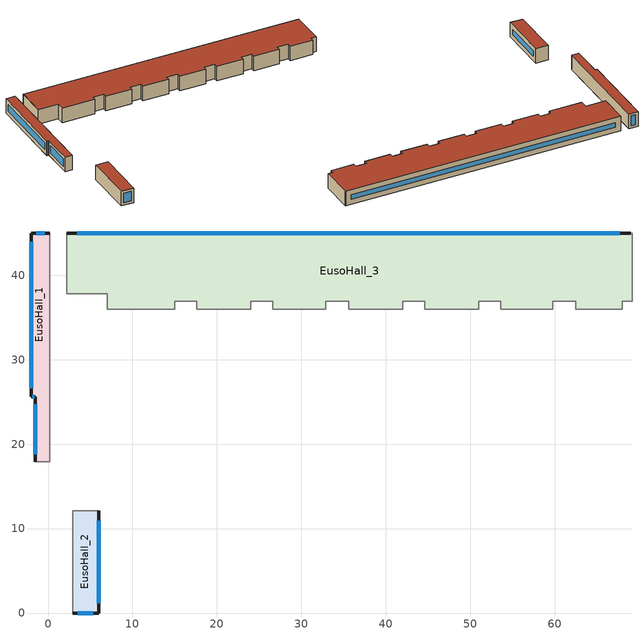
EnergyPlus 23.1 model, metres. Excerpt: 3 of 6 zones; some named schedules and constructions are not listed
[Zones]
EusoHall_3
 floor outside (90.1-2019 Nonresidential CZ 0 Exterior Floor (Mass)): 2.2,45 69.2,45 69.2,36.9 68,36.9 68,36 62.5,36 62.5,36.9 59.8,36.9 59.8,36 53.6,36 53.6,36.9 51,36.9 51,36 44.6,36 44.6,36.9 42,36.9 42,36 35.6,36 35.6,36.9 32.9,36.9 32.9,36 26.6,36 26.6,36.9 24,36.9 24,36 17.6,36 17.6,36.9 15,36.9 15,36 7,36 7,37.8 2.2,37.8 z24.3
 wall outside (90.1-2019 Nonresidential CZ 0 Exterior Wall (Mass)): 69,45 2.2,45 z24.3:28
 wall to EusoHall_0 (Interior Partition (Mass)_FLIPPED): 2.2,45 2.2,44.8 2.2,37.8 7,37.8 7,36 15,36 15,36.9 17.6,36.9 17.6,36 24,36 24,36.9 26.6,36.9 26.6,36 32.9,36 32.9,36.9 35.6,36.9 35.6,36 42,36 42,36.9 44.6,36.9 44.6,36 51,36 51,36.9 53.6,36.9 53.6,36 59.8,36 59.8,36.9 62.5,36.9 62.5,36 68,36 68,36.9 69.2,36.9 69.2,45 69,45 z24.3:28
 window (90.1-2019 Nonresidential CZ 0 Glazing (Operable)): 67.73,45 3.47,45 z25.57:26.73
 roof outside (90.1-2019 Nonresidential CZ 0 Exterior Roof (Mass)): 2.2,37.8 7,37.8 7,36 15,36 15,36.9 17.6,36.9 17.6,36 24,36 24,36.9 26.6,36.9 26.6,36 32.9,36 32.9,36.9 35.6,36.9 35.6,36 42,36 42,36.9 44.6,36.9 44.6,36 51,36 51,36.9 53.6,36.9 53.6,36 59.8,36 59.8,36.9 62.5,36.9 62.5,36 68,36 68,36.9 69.2,36.9 69.2,45 2.2,45 z28
EusoHall_2
 floor outside (90.1-2019 Nonresidential CZ 0 Exterior Floor (Mass)): 6,12.1 6,0 2.9,0 2.9,12.1 z24.3
 wall outside (90.1-2019 Nonresidential CZ 0 Exterior Wall (Mass)): 2.9,0 6,0 6,12.1 z24.3:28
 wall to EusoHall_0 (Interior Partition (Mass)_FLIPPED): 6,12.1 2.9,12.1 2.9,0 z24.3:28
 window (90.1-2019 Nonresidential CZ 0 Glazing (Operable)): 3.52,0 5.38,0 z24.92:27.38; 6,1.16 6,10.94 z25.46:26.84
 roof outside (90.1-2019 Nonresidential CZ 0 Exterior Roof (Mass)): 6,12.1 2.9,12.1 2.9,0 6,0 z28
EusoHall_1
 floor outside (90.1-2019 Nonresidential CZ 0 Exterior Floor (Mass)): 0.2,45 0.2,17.9 -1.5,17.9 -1.5,25.6 -2,25.6 -2,45 z24.3
 wall outside (90.1-2019 Nonresidential CZ 0 Exterior Wall (Mass)): 0.2,45 -2,45 -2,25.6 -1.5,25.6 -1.5,17.9 z24.3:28
 wall to EusoHall_0 (Interior Partition (Mass)_FLIPPED): -1.5,17.9 0.2,17.9 0.2,45 z24.3:28
 window (90.1-2019 Nonresidential CZ 0 Glazing (Operable)): -0.41,45 -1.39,45 z24.91:27.39; -2,43.98 -2,26.62 z25.32:26.98; -1.86,25.6 -1.64,25.6 z24.44:27.86; -1.5,24.71 -1.5,18.79 z25.19:27.11
 roof outside (90.1-2019 Nonresidential CZ 0 Exterior Roof (Mass)): 0.2,45 -2,45 -2,25.6 -1.5,25.6 -1.5,17.9 0.2,17.9 z28
[Schedule:Day:Hourly]
a84c1b10-7703-4686-b6c3-cf9acc3fea8f: Fraction, 1, 1, 1, 0, 0, 0, 0, 0, 1, 1, 1, 0, 0, 0, 0, 0, 0, 0, 0, 1, 1, 1, 1, 1
eed62e88-95fb-4ce1-9b38-c6df1d8e1af1: Fraction, 1, 1, 1, 0, 0, 0, 0, 0, 1, 1, 0, 0, 0, 1, 0, 0, 0, 1, 0, 0, 0, 0, 0, 0
630980d9-8902-4e20-9ac0-89335beabf06: Fraction, 0, 1, 0, 0, 0, 0, 0, 0, 1, 1, 1, 1, 0, 1, 0, 1, 1, 1, 1, 1, 1, 1, 1, 1
13f38636-2bac-432e-847a-adfdc9194c85: Fraction, 1, 1, 1, 1, 1, 1, 1, 1, 1, 1, 1, 1, 1, 0, 0, 0, 1, 1, 1, 1, 1, 1, 1, 1
b416d6df-a64c-4eea-b8f3-2886ccfbdb23: Fraction, 1, 1, 1, 1, 0, 1, 1, 1, 1, 1, 1, 0, 0, 0, 0, 0, 0, 1, 1, 1, 1, 1, 1, 1
6b6dcbf5-174e-4058-ba4a-4106a9a94838: Fraction, 1, 1, 1, 1, 0, 1, 1, 1, 1, 0, 0, 1, 1, 0, 0, 0, 0, 0, 0, 0, 0, 0, 0, 0
ea169772-6d7a-4a90-91d7-1874f9286222: Fraction, 0, 0, 0, 0, 0, 0, 0, 0, 0, 1, 1, 0, 1, 0, 0, 0, 0, 0, 0, 1, 1, 1, 1, 0
3b8db116-1390-4be8-af33-2cd8fadc5e96: Fraction, 0, 0, 0, 0, 0, 0, 0, 0, 1, 1, 1, 1, 1, 1, 0, 0, 0, 1, 1, 1, 1, 1, 1, 1
4d4fdc87-ff44-4e13-86fc-deb57da8cdbc: Fraction, 1, 1, 0, 1, 1, 1, 1, 0, 1, 1, 1, 1, 1, 0, 0, 0, 0, 1, 1, 1, 1, 1, 0, 1
d6793a14-2117-424e-b304-d24f7b105812: Fraction, 1, 1, 0, 0, 0, 0, 0, 0, 1, 1, 1, 0, 0, 0, 0, 0, 0, 0, 1, 1, 1, 1, 1, 1
680d5fcc-4b0f-43a7-88dc-dcbf6110573c: Fraction, 1, 1, 0, 0, 0, 0, 0, 0, 1, 1, 0, 0, 0, 0, 0, 0, 0, 0, 0, 1, 1, 1, 1, 1
3c3bc4a7-a5be-4f7e-890a-8d99ca10a4fa: Fraction, 1, 1, 0, 0, 0, 0, 0, 0, 1, 0, 0, 0, 0, 0, 0, 0, 0, 0, 1, 1, 1, 1, 1, 1
4b6cbc39-6e61-4849-b834-cf73fa18cad1: Fraction, 1, 1, 0, 0, 0, 0, 0, 0, 1, 1, 0, 0, 0, 0, 0, 0, 0, 0, 1, 1, 1, 1, 1, 1
aed4cdc0-1afd-46ed-93a3-c0daf048304e: Fraction, 1, 1, 0, 0, 0, 0, 0, 0, 1, 0, 1, 0, 0, 0, 0, 0, 0, 0, 1, 1, 1, 1, 1, 1
2fc78e8c-145d-469e-867f-d31e39dc1db3: Fraction, 1, 1, 1, 1, 1, 1, 1, 1, 1, 1, 1, 0, 0, 0, 0, 0, 0, 0, 1, 1, 1, 1, 1, 1
9fe5029f-f59a-4003-9e20-82971140e3f3: Fraction, 1, 1, 1, 1, 1, 1, 1, 1, 1, 0, 0, 0, 0, 0, 0, 0, 0, 1, 1, 1, 1, 1, 1, 1
b2623c84-30bb-45ff-968b-e432784ad543: Fraction, 1, 0, 0, 0, 0, 0, 0, 0, 0, 0, 0, 0, 1, 1, 1, 0, 0, 1, 1, 1, 1, 1, 1, 1
2a71c9bf-f2c1-4135-b168-4a3af735b26f: Fraction, 1, 0, 1, 0, 0, 0, 0, 0, 0, 1, 1, 1, 0, 0, 0, 0, 0, 1, 1, 1, 1, 1, 1, 0
2d71a0b3-c385-4601-be2e-941a834e1a31: Fraction, 1, 1, 1, 0, 0, 0, 1, 0, 1, 1, 1, 0, 1, 1, 1, 1, 1, 1, 1, 1, 1, 1, 1, 1
2ba98c4c-b84b-402c-9cef-1ce06a952d0e: Fraction, 0, 0, 0, 0, 0, 0, 0, 0, 1, 1, 1, 0, 0, 1, 1, 1, 1, 1, 1, 1, 1, 1, 1, 1
df5e249e-ea07-4329-8bb8-99729bff8e30: Fraction, 1, 1, 1, 1, 1, 1, 0, 0, 1, 1, 1, 1, 0, 0, 0, 1, 1, 1, 1, 1, 1, 1, 1, 1
515c7bda-063f-41eb-b1d3-3388e0668c56: Fraction, 1, 1, 0, 0, 0, 0, 0, 0, 1, 1, 1, 1, 0, 0, 0, 0, 1, 1, 1, 1, 1, 1, 1, 1
68f537b6-ac60-475f-96c9-e475e707f2ef: Fraction, 1, 1, 1, 0, 0, 0, 1, 1, 1, 1, 1, 0, 0, 0, 0, 0, 0, 0, 1, 1, 1, 1, 1, 1
dfeb5df1-5a8f-42a6-aabb-e041f6552c42: Fraction, 1, 1, 1, 0, 0, 0, 1, 1, 1, 1, 0, 0, 0, 0, 0, 0, 0, 0, 0, 1, 1, 1, 1, 1
c180077d-3b4b-4fca-8dd9-515284b14c2a: Fraction, 1, 1, 1, 1, 1, 0, 0, 1, 1, 1, 1, 1, 1, 1, 1, 1, 1, 1, 1, 1, 1, 1, 1, 1
89626969-bf3f-44a1-a49a-98616fb6d30f: Fraction, 1, 1, 1, 1, 1, 1, 1, 1, 1, 1, 1, 1, 0, 1, 0, 0, 0, 0, 1, 1, 1, 1, 1, 1
00e41467-ed2c-40bc-aa20-027d061c53b3: Fraction, 1, 1, 1, 1, 1, 0, 0, 0, 1, 1, 1, 0, 0, 0, 0, 0, 1, 1, 1, 1, 1, 1, 1, 1
27a01c53-35be-4686-bdf2-c10ee0f89b88: Fraction, 1, 1, 1, 1, 1, 1, 1, 1, 1, 0, 1, 0, 0, 0, 1, 0, 1, 1, 1, 1, 1, 1, 1, 1
0fe7a610-fe7d-4ea9-bfcc-90b976f5bf19: Fraction, 1, 1, 1, 1, 0, 1, 0, 1, 1, 1, 0, 0, 0, 1, 0, 0, 0, 1, 1, 1, 0, 0, 0, 0
52d3edce-1fea-4ae9-8c25-2cee5d679851: Fraction, 0, 0, 1, 1, 0, 0, 0, 0, 1, 1, 1, 1, 1, 1, 1, 1, 1, 1, 1, 1, 1, 1, 1, 1
69a1a365-3daf-4386-b226-56382142d12a: Fraction, 1, 1, 1, 1, 1, 0, 1, 0, 1, 1, 1, 0, 0, 0, 0, 0, 1, 1, 1, 0, 0, 0, 0, 0
907e19f1-5563-4a37-a7e9-5540e3199aa3: Fraction, 0, 0, 0, 1, 1, 0, 0, 0, 1, 1, 1, 1, 1, 1, 1, 1, 1, 1, 1, 1, 1, 1, 1, 1
c492e35e-0b02-4401-a850-d3cc184a6bbc: Fraction, 1, 1, 1, 1, 0, 1, 0, 0, 0, 1, 1, 1, 0, 1, 1, 1, 1, 1, 1, 1, 1, 1, 1, 1
c5a6402a-54b2-4851-a452-f7504cdb09b4: Fraction, 1, 1, 1, 0, 1, 1, 1, 1, 1, 1, 1, 0, 0, 1, 0, 0, 1, 0, 1, 1, 1, 1, 1, 1
c744326d-348f-43f1-ad7f-aa15d6f33643: Fraction, 1, 1, 1, 1, 1, 1, 1, 1, 1, 1, 1, 0, 0, 1, 1, 1, 1, 1, 1, 1, 1, 1, 1, 0
1754b8b1-c9d0-47d2-9bd6-c50d634462c6: Fraction, 0, 1, 0, 0, 0, 0, 0, 0, 1, 1, 1, 0, 0, 0, 0, 0, 1, 1, 1, 1, 1, 1, 1, 1
14978eca-2cb9-4f39-9ef9-770ede1feb44: Fraction, 1, 0, 0, 0, 0, 0, 0, 0, 1, 1, 0, 1, 1, 1, 0, 1, 1, 1, 1, 1, 0, 0, 0, 0
d901ede9-aa1b-4e92-9598-01c9d31b0c65: Fraction, 0, 0, 0, 1, 0, 1, 1, 1, 1, 1, 1, 1, 0, 0, 0, 0, 1, 0, 1, 1, 1, 1, 1, 1
3d474086-ead6-4eae-86b9-8521adb8a140: Fraction, 1, 1, 1, 1, 1, 1, 0, 0, 1, 1, 1, 0, 0, 1, 1, 1, 1, 1, 1, 1, 1, 1, 1, 1
ed631690-b153-414f-acb6-9f6d3ce11064: Fraction, 1, 0, 0, 0, 0, 0, 1, 0, 0, 0, 0, 1, 1, 1, 1, 1, 1, 1, 1, 1, 1, 1, 1, 1
b0daf371-94ef-4199-9e17-4dbf58050579: Fraction, 1, 1, 1, 0, 1, 0, 0, 1, 1, 1, 1, 0, 1, 0, 0, 0, 0, 0, 0, 1, 1, 1, 1, 1
20b713a8-363e-49ef-b0c3-04cb13ab1945: Fraction, 1, 1, 1, 0, 0, 0, 1, 1, 1, 1, 1, 1, 0, 0, 0, 0, 1, 1, 1, 1, 1, 1, 1, 1
604d2e72-c169-4e57-967f-4565381169e9: Fraction, 1, 0, 0, 0, 0, 1, 0, 0, 1, 1, 1, 0, 0, 0, 0, 0, 0, 0, 0, 1, 1, 1, 1, 1
70efff3a-b57d-49f0-b939-dcbbc8b39556: Fraction, 1, 1, 0, 0, 0, 1, 1, 0, 1, 1, 0, 0, 0, 0, 0, 0, 0, 0, 0, 0, 1, 1, 1, 1
7052b2f6-53ab-4006-9394-acaad20a71f6: Fraction, 1, 1, 1, 1, 1, 1, 1, 0, 1, 1, 0, 0, 0, 0, 0, 0, 1, 0, 0, 0, 0, 0, 1, 1
ecde4507-26a4-4c47-a5b8-fddd19792a43: Fraction, 1, 1, 1, 1, 1, 1, 1, 1, 1, 0, 1, 0, 0, 0, 1, 1, 1, 1, 1, 1, 1, 1, 0, 0
41a55157-20fe-49b1-b2fc-b01e32d22061: Fraction, 0, 0, 0, 0, 0, 0, 0, 0, 0, 1, 0, 1, 1, 0, 1, 1, 1, 1, 1, 0, 1, 1, 1, 0
7b8e8a05-7ab5-4d53-bc57-8796bb1e1499: Fraction, 0, 0, 0, 0, 0, 0, 0, 0, 1, 1, 1, 0, 0, 0, 1, 1, 0, 0, 1, 1, 1, 1, 1, 0
5135558e-81a2-4f99-b606-50918e3867ca: Fraction, 1, 1, 1, 1, 1, 1, 1, 1, 1, 1, 0, 1, 0, 0, 0, 1, 1, 1, 1, 1, 1, 1, 1, 1
59d094f6-d023-4a98-9f4f-71d2e1375dce: Fraction, 1, 0, 0, 0, 0, 0, 0, 0, 0, 1, 0, 0, 0, 0, 0, 1, 1, 1, 1, 0, 1, 0, 0, 0
c726c0ee-592a-4f4f-8428-e5f6c6eb65f6: Fraction, 1, 1, 1, 1, 0, 0, 0, 0, 0, 0, 0, 1, 1, 1, 1, 1, 1, 1, 0, 1, 1, 1, 1, 1
3bc45728-f52d-47c9-9121-b7fd922b2e3c: Fraction, 1, 0, 1, 1, 0, 1, 1, 0, 1, 1, 0, 0, 0, 1, 1, 0, 1, 1, 1, 1, 1, 1, 1, 1
6b120e39-42dc-40a0-a3a5-a1eb81612cd1: Fraction, 1, 1, 1, 1, 0, 0, 0, 0, 1, 1, 0, 0, 1, 1, 1, 1, 1, 1, 1, 1, 1, 1, 1, 1
bb856838-7258-4e61-8b3b-c03c68a46f4b: Fraction, 1, 1, 1, 1, 1, 0, 1, 1, 1, 0, 1, 0, 0, 0, 0, 0, 1, 1, 1, 1, 1, 1, 1, 0
e0a4c034-3030-46ee-bd48-ada2e6c875eb: Fraction, 0, 0, 0, 0, 0, 0, 0, 0, 1, 0, 0, 0, 0, 0, 0, 0, 1, 1, 1, 1, 1, 1, 1, 1
1a5acf1f-7d6f-4398-be55-5149b4694c56: Fraction, 1, 1, 1, 1, 1, 1, 1, 1, 1, 0, 0, 0, 0, 0, 0, 1, 1, 1, 1, 1, 1, 1, 1, 1
2ab80318-d16e-4ac4-a0ab-bc35d36eb3f5: Fraction, 1, 0, 1, 1, 0, 0, 0, 0, 1, 0, 0, 0, 0, 0, 0, 0, 0, 0, 1, 1, 1, 1, 1, 1
71852969-91b0-4599-844a-5cf60245c418: Fraction, 1, 1, 0, 0, 0, 0, 0, 0, 1, 1, 1, 1, 1, 0, 1, 0, 0, 1, 1, 1, 1, 1, 1, 1
1e54a98e-a466-4bce-bfbc-ade52299f837: Fraction, 1, 1, 0, 0, 0, 0, 0, 0, 0, 0, 1, 1, 1, 1, 1, 1, 1, 1, 1, 1, 0, 1, 1, 1
549c9a82-a44d-447d-8ef1-37cb97dc57c2: Fraction, 0, 0, 0, 0, 0, 1, 1, 1, 1, 1, 1, 0, 0, 0, 0, 0, 0, 1, 1, 1, 1, 1, 1, 1
de779cb4-203f-48a2-bc42-aabfa4bdee96: Fraction, 1, 0, 0, 0, 0, 0, 0, 1, 1, 1, 1, 1, 1, 1, 1, 1, 0, 0, 0, 0, 0, 0, 0, 0
81aebc70-f1ac-4522-a4af-15ac4887c04f: Fraction, 1, 0, 1, 1, 0, 1, 1, 1, 1, 1, 1, 1, 0, 1, 1, 1, 1, 1, 1, 1, 1, 1, 1, 1
6f73c7b3-c3e5-4ad4-81b0-0fd7dc873b02: Fraction, 1, 0, 0, 0, 0, 0, 0, 0, 0, 0, 1, 1, 1, 1, 1, 0, 0, 1, 1, 1, 1, 1, 1, 1
9fc4ddae-0017-4718-816f-6c04cf4db179: Fraction, 0, 0, 0, 1, 0, 0, 0, 0, 1, 1, 0, 0, 0, 0, 0, 0, 0, 0, 1, 1, 1, 1, 1, 1
9eefdaef-ada9-4f8e-90eb-5d117234d36a: Fraction, 1, 0, 1, 1, 1, 1, 1, 1, 1, 1, 0, 1, 1, 1, 0, 0, 0, 0, 0, 1, 1, 1, 1, 0
d767e852-24ed-49d0-b0ea-9acfed05660c: Fraction, 0, 0, 0, 0, 0, 1, 0, 0, 0, 1, 1, 1, 1, 0, 0, 1, 1, 1, 1, 1, 1, 1, 1, 0
4405e9f8-4af8-4ef3-b652-02a3c0e96519: Fraction, 0, 0, 0, 0, 0, 0, 1, 1, 1, 1, 1, 0, 0, 0, 0, 0, 0, 1, 1, 1, 1, 1, 1, 1
1db3d948-5c77-4c33-b793-20e5a1880f78: Fraction, 1, 0, 0, 0, 0, 0, 0, 1, 1, 1, 1, 0, 0, 0, 0, 1, 1, 1, 1, 1, 1, 1, 1, 1
e0811fa4-4559-4f8a-a4c0-96764c17b3b3: Fraction, 1, 1, 0, 0, 0, 0, 0, 1, 1, 1, 0, 0, 0, 0, 1, 1, 1, 1, 1, 1, 1, 1, 1, 1
6bd842a5-7d6e-48c8-8eae-dd142926ea7b: Fraction, 0, 0, 0, 0, 0, 0, 0, 1, 1, 0, 0, 0, 1, 1, 1, 1, 1, 1, 1, 1, 1, 1, 1, 1
a65f11e3-1d7f-4fa0-a5b4-c3673c2b8c20: Fraction, 0, 0, 0, 0, 0, 0, 0, 0, 1, 0, 0, 1, 1, 1, 0, 0, 1, 1, 1, 1, 1, 1, 1, 1
93e412e1-dab8-4248-9e68-22964aad8e07: Fraction, 1, 1, 1, 0, 0, 0, 1, 1, 1, 0, 0, 0, 0, 0, 0, 0, 0, 0, 1, 1, 1, 1, 1, 1
fb57eaea-ed6e-41d2-9f34-c0dd448db9ef: Fraction, 1, 1, 1, 1, 1, 1, 1, 0, 0, 0, 0, 1, 1, 1, 1, 1, 1, 1, 1, 1, 1, 1, 1, 0
52eac430-4feb-49ac-9b21-4d8ceba82405: Fraction, 0, 0, 0, 0, 0, 0, 0, 0, 1, 1, 1, 0, 0, 0, 0, 1, 1, 1, 0, 0, 0, 0, 0, 0
cfd56535-ab03-482b-a854-fe428066eb2f: Fraction, 0, 0, 0, 0, 0, 0, 0, 0, 0, 0, 0, 0, 0, 0, 0, 1, 1, 1, 1, 0, 0, 0, 1, 0
6d9761a4-8871-4979-b235-5988a06dda80: Fraction, 0, 0, 0, 0, 0, 0, 0, 0, 1, 1, 0, 0, 1, 0, 1, 1, 1, 1, 1, 1, 1, 1, 1, 0
f5e22a26-b5b4-49d5-9f0c-a905d4433357: Fraction, 0, 0, 0, 0, 0, 0, 0, 1, 1, 1, 0, 1, 1, 1, 1, 1, 1, 1, 1, 0, 0, 0, 0, 0
44474703-29d1-47da-b76e-ed6790843992: Fraction, 0, 0, 0, 0, 0, 1, 1, 1, 1, 1, 0, 0, 0, 0, 0, 0, 0, 1, 1, 1, 1, 1, 1, 1
d2a302a8-2629-487d-9e00-572bfd9795de: Fraction, 0, 0, 0, 0, 0, 0, 0, 0, 0, 0, 1, 1, 1, 1, 1, 1, 0, 1, 1, 1, 1, 1, 1, 1
8ae38a0c-3cee-44aa-bd9d-a1b606dec63b: Fraction, 0, 0, 0, 0, 0, 0, 0, 0, 0, 0, 0, 0, 1, 1, 1, 1, 1, 1, 1, 1, 1, 0, 0, 0
4abefa05-676d-4938-8afc-989a7441bb60: Fraction, 0, 0, 0, 0, 0, 0, 0, 1, 1, 1, 0, 0, 0, 0, 0, 0, 0, 1, 1, 1, 1, 0, 0, 0
a9f03eed-c432-4c09-84b8-2e2f4344c2f8: Fraction, 0, 0, 0, 0, 0, 0, 0, 0, 1, 1, 0, 0, 0, 0, 1, 0, 0, 0, 0, 0, 0, 0, 0, 0
fd98d4a6-4708-49eb-9d14-4dad9f4542be: Fraction, 0, 0, 0, 0, 0, 0, 0, 0, 0, 1, 1, 1, 1, 0, 1, 1, 1, 1, 1, 1, 1, 1, 1, 1
63858741-1ad6-498d-9972-71cabd4a0b67: Fraction, 0, 0, 0, 0, 0, 0, 0, 0, 1, 0, 0, 0, 0, 0, 0, 0, 0, 1, 0, 0, 0, 0, 0, 0
455874d4-2800-4e73-a47e-8e144fa1d724: Fraction, 0, 0, 0, 0, 0, 0, 0, 0, 1, 1, 0, 0, 0, 0, 0, 0, 1, 1, 1, 1, 1, 1, 0, 0
3dbd31de-4de5-40d6-81c2-e870b2f4ed08: Fraction, 0, 0, 0, 0, 0, 0, 0, 1, 1, 1, 0, 0, 0, 1, 1, 1, 1, 0, 0, 0, 0, 0, 0, 0
4fa58f68-1ff3-43e3-aff5-6a4b3b5ff9b8: Fraction, 0, 0, 0, 0, 0, 0, 0, 0, 1, 1, 0, 0, 0, 0, 0, 0, 0, 1, 1, 1, 1, 1, 1, 0
1b422b06-4d84-4567-b893-085be0c5f850: Fraction, 0, 0, 0, 0, 1, 0, 0, 1, 1, 1, 1, 0, 0, 0, 0, 0, 1, 1, 1, 1, 1, 1, 1, 1
6d9ab0f8-4441-4b5f-8070-4c86c229d255: Fraction, 1, 1, 1, 1, 1, 0, 0, 0, 1, 1, 1, 1, 1, 0, 1, 1, 1, 1, 1, 1, 1, 1, 1, 1
646840da-9d52-47fe-ac31-c8afd21355a4: Fraction, 0, 0, 0, 0, 0, 0, 0, 0, 1, 1, 0, 0, 0, 0, 1, 1, 1, 1, 1, 1, 1, 1, 1, 1
f8984b34-d246-4d73-b15d-98454f0b202b: Fraction, 1, 1, 1, 1, 1, 1, 1, 0, 1, 1, 1, 1, 1, 0, 1, 1, 1, 1, 1, 1, 1, 1, 0, 0
a5b4e966-5cc4-4f1e-9223-2c069a24de10: Fraction, 0, 0, 0, 0, 0, 0, 0, 0, 1, 1, 1, 0, 1, 1, 1, 1, 1, 1, 1, 1, 1, 0, 0, 0
b3bc9d6e-74fc-4d1c-b34c-2b5daba64fad: Fraction, 0, 0, 0, 0, 0, 0, 0, 0, 1, 1, 1, 1, 0, 0, 0, 1, 1, 1, 1, 1, 1, 1, 0, 0
a9db6f3e-0e80-460f-aaaf-8a2185ced856: Fraction, 0, 0, 0, 0, 0, 0, 0, 0, 0, 1, 1, 1, 0, 0, 1, 1, 1, 1, 1, 0, 0, 0, 0, 0
f04bd815-7e4e-45b6-ab96-e8d2b0caa17f: Fraction, 0, 0, 0, 0, 0, 0, 0, 0, 1, 0, 1, 1, 0, 0, 0, 0, 0, 0, 0, 0, 0, 0, 0, 0
a72f961d-a38f-46ea-8d5d-a43e35bf3f93: Fraction, 0, 0, 0, 0, 0, 0, 0, 0, 1, 1, 0, 1, 1, 1, 1, 1, 1, 1, 0, 0, 0, 0, 0, 0
297d822f-b603-48a6-b0c9-81b1d25f9821: Fraction, 0, 0, 0, 0, 0, 0, 0, 0, 0, 1, 1, 1, 1, 0, 1, 1, 1, 1, 0, 0, 0, 0, 0, 0
71b3ba28-b184-403f-ada3-2e08a5ad2f8d: Fraction, 0, 0, 0, 0, 0, 0, 0, 0, 0, 1, 1, 1, 0, 1, 1, 1, 1, 1, 1, 1, 1, 1, 1, 0
7742809e-d05c-4098-9931-9f93e8e9eb3e: Fraction, 0, 0, 0, 0, 0, 0, 0, 0, 0, 1, 1, 1, 0, 0, 0, 0, 1, 0, 0, 0, 0, 0, 0, 0
7dfa3104-7c5d-4b68-b8eb-ad1997f8ac2b: Fraction, 0, 0, 0, 0, 0, 0, 0, 0, 1, 1, 0, 0, 1, 1, 1, 1, 0, 0, 0, 0, 0, 0, 0, 0
140f11fe-9945-4026-a095-739acdb1b53f: Fraction, 0, 0, 0, 0, 0, 0, 0, 0, 1, 1, 1, 1, 0, 0, 0, 0, 0, 0, 0, 0, 0, 0, 0, 0
33a6a80f-4318-49b7-8b49-de908e227edf: Fraction, 0, 0, 0, 0, 0, 0, 0, 0, 1, 1, 1, 1, 1, 1, 1, 0, 0, 0, 0, 0, 0, 0, 0, 0
0a50a0d6-e69e-4f0d-bac3-7126b1850e9f: Fraction, 0, 0, 0, 0, 0, 0, 0, 0, 0, 0, 0, 0, 0, 0, 0, 1, 1, 1, 0, 0, 0, 0, 0, 0
d6222592-bb99-4768-b597-3d824bbfb7d1: Fraction, 0, 0, 0, 0, 0, 0, 0, 0, 1, 0, 0, 0, 0, 0, 0, 0, 0, 0, 0, 0, 0, 0, 0, 0
1a99e7ff-dbd1-49c3-961a-08f429960bf3: Fraction, 0, 0, 0, 0, 0, 0, 0, 0, 0, 1, 1, 1, 1, 1, 1, 1, 0, 0, 1, 1, 1, 1, 0, 0
7a0e5ab4-7f31-4695-a8db-0478f25194ad: Fraction, 0, 0, 0, 0, 0, 0, 0, 1, 1, 1, 0, 0, 0, 0, 0, 0, 0, 1, 1, 1, 1, 1, 1, 1
87d7bfc6-9845-4750-8d5f-f618b351ada8: Fraction, 1, 0, 0, 0, 0, 0, 0, 0, 1, 1, 0, 1, 0, 0, 0, 1, 1, 1, 1, 1, 1, 1, 1, 0
3ed1bdd2-a640-4867-bee5-1c31ec0cfabd: Fraction, 0, 0, 0, 0, 0, 0, 0, 0, 1, 1, 1, 0, 0, 0, 1, 1, 1, 0, 0, 0, 0, 0, 0, 0
92fe5dc1-60db-42d3-9b4d-22f5baedfb66: Fraction, 0, 0, 0, 0, 0, 0, 0, 0, 1, 1, 0, 0, 0, 0, 0, 0, 0, 0, 1, 1, 1, 1, 0, 0
83f09b87-28e3-48be-9932-2c441c62da21: Fraction, 0, 0, 0, 0, 0, 0, 0, 0, 1, 1, 0, 1, 1, 1, 0, 0, 0, 0, 0, 0, 0, 0, 0, 0
3ed1d6ff-4ed4-489f-ae1a-452bd2c13c2c: Fraction, 0, 0, 0, 0, 0, 0, 0, 0, 1, 1, 1, 0, 0, 1, 1, 1, 1, 1, 1, 1, 0, 0, 0, 0
52df999a-0989-485d-ba1e-4034a722b494: Fraction, 0, 0, 0, 0, 0, 0, 0, 0, 1, 1, 0, 0, 0, 0, 1, 1, 0, 1, 1, 1, 1, 0, 0, 0
c9d1d3d0-d8c5-4911-87e4-8faf4b7b6b4e: Fraction, 0, 0, 0, 0, 0, 0, 0, 0, 0, 1, 0, 0, 0, 0, 0, 0, 0, 1, 1, 1, 1, 1, 0, 0
b5ce0e9e-3299-4ff2-a6d4-5cfa7f2b74e6: Fraction, 0, 0, 0, 0, 0, 0, 0, 0, 1, 1, 0, 0, 0, 1, 0, 0, 1, 1, 0, 0, 0, 0, 0, 0
5c1228bd-317e-41e8-8630-53cdd7f532e2: Fraction, 0, 0, 0, 0, 0, 0, 0, 0, 0, 1, 1, 1, 1, 0, 1, 1, 1, 1, 1, 1, 1, 0, 0, 0
3cd71ea0-2d90-43ed-b10c-4ac39f14ad0b: Fraction, 0, 0, 0, 0, 0, 0, 0, 0, 1, 1, 1, 0, 0, 0, 0, 1, 1, 1, 1, 1, 1, 1, 1, 1
66c5cdb3-325b-40c0-88c0-793ec1f5d17c: Fraction, 1, 0, 0, 0, 0, 0, 0, 1, 1, 1, 0, 0, 0, 0, 1, 1, 1, 1, 1, 1, 0, 0, 0, 1
da756e30-6436-43f5-861b-e306f3106992: Fraction, 1, 1, 1, 1, 1, 1, 1, 1, 1, 1, 1, 0, 0, 1, 1, 0, 1, 1, 1, 1, 1, 1, 1, 1
37bdd275-94f8-420d-8951-a87cfc24ec8d: Fraction, 1, 1, 1, 1, 1, 1, 1, 1, 1, 1, 1, 0, 0, 0, 0, 1, 1, 1, 1, 1, 1, 1, 1, 1
782fbf5e-5271-4af4-a049-07a89cb71f1e: Fraction, 1, 1, 1, 1, 1, 1, 1, 1, 1, 1, 1, 0, 1, 1, 1, 1, 1, 1, 1, 1, 1, 1, 1, 1
f846596f-d943-4e23-82c5-b6e634464abe: Fraction, 1, 1, 1, 1, 0, 1, 1, 1, 1, 1, 1, 0, 0, 0, 1, 1, 1, 1, 1, 1, 1, 1, 1, 1
3cf90825-8e4d-4cef-ac9b-dfed4be0a49f: Fraction, 1, 1, 1, 1, 0, 1, 1, 1, 1, 1, 1, 0, 0, 0, 1, 0, 0, 0, 1, 1, 0, 0, 0, 0
420ce93c-493e-4a25-aa9d-c3338832eafc: Fraction, 0, 0, 0, 0, 0, 0, 0, 0, 0, 0, 0, 0, 0, 0, 0, 0, 0, 0, 0, 0, 0, 0, 0, 0
2526d884-f032-42dd-9cff-73ee962b2508: Fraction, 0, 0, 0, 1, 0, 0, 0, 0, 1, 0, 0, 0, 0, 0, 0, 0, 0, 0, 0, 0, 0, 0, 0, 0
2054fa7c-9cd4-4bad-95fd-87c66e13ca9b: Fraction, 0, 0, 0, 0, 0, 0, 0, 0, 0, 1, 1, 1, 0, 0, 1, 1, 0, 0, 0, 0, 0, 0, 0, 0
34e1e659-6ace-4e50-901a-1ad46101fb9b: Fraction, 0, 0, 0, 0, 0, 0, 0, 0, 0, 1, 1, 0, 0, 1, 0, 1, 0, 0, 1, 0, 1, 1, 0, 1
b06cdcaa-4498-4a2e-a3b3-064f4aeb3136: Fraction, 1, 0, 0, 0, 0, 0, 0, 0, 0, 0, 0, 0, 0, 1, 1, 1, 1, 1, 1, 1, 0, 0, 0, 0
92192b39-e0bd-44c8-9fc4-dc1a2ddd95f6: Fraction, 0, 0, 0, 0, 0, 0, 0, 0, 0, 0, 0, 0, 1, 1, 1, 1, 1, 1, 1, 0, 0, 0, 0, 0
55f7d02a-d6ed-487b-9970-117a53eff8c2: Fraction, 0, 0, 0, 0, 0, 0, 0, 0, 0, 0, 0, 0, 0, 0, 1, 0, 0, 0, 1, 0, 0, 0, 0, 0
6bbcab25-1683-4c5a-b164-204c10bd3732: Fraction, 0, 0, 0, 0, 0, 0, 0, 0, 0, 1, 1, 1, 1, 1, 1, 1, 1, 1, 1, 1, 0, 0, 0, 0
f2bd2640-5c52-422b-8d4b-f8374422741e: Fraction, 0, 0, 0, 0, 0, 0, 0, 0, 1, 1, 1, 1, 0, 0, 0, 0, 1, 1, 1, 1, 1, 1, 0, 1
00df0869-7845-442a-98b6-27a331c275c0: Fraction, 0, 0, 0, 0, 0, 0, 0, 0, 0, 0, 1, 0, 0, 0, 0, 1, 1, 1, 1, 1, 0, 0, 0, 1
a936810f-7387-40ed-8a14-ee3f88dff86f: Fraction, 0, 0, 0, 0, 0, 0, 0, 0, 0, 1, 1, 1, 1, 0, 0, 0, 0, 0, 0, 0, 0, 0, 0, 0
d7f0ab17-82e2-4ff1-952d-7fc049c17cfd: Fraction, 0, 0, 0, 0, 0, 0, 0, 0, 0, 0, 1, 1, 1, 1, 1, 1, 1, 0, 1, 0, 0, 0, 0, 0
57937b1d-031b-4f51-96b3-52c97b911cdc: Fraction, 0, 0, 0, 0, 0, 0, 0, 0, 1, 1, 1, 1, 0, 1, 0, 1, 0, 0, 0, 0, 1, 0, 0, 0
cca708db-de7f-4e5a-854e-22bdceb45fe7: Fraction, 0, 0, 0, 0, 0, 0, 0, 0, 1, 1, 1, 1, 0, 1, 1, 1, 1, 1, 1, 1, 1, 0, 0, 0
3d596d52-c6d1-4a93-8523-08ac53920024: Fraction, 0, 0, 0, 0, 0, 0, 0, 0, 1, 1, 1, 0, 1, 0, 0, 1, 1, 1, 1, 1, 1, 1, 1, 0
06445bb4-961d-4449-8570-0e084816a3e8: Fraction, 0, 0, 1, 1, 0, 0, 1, 0, 1, 1, 1, 1, 0, 1, 1, 1, 1, 1, 1, 1, 1, 1, 1, 1
6cfad442-184e-4924-b446-f71590110b38: Fraction, 1, 1, 0, 1, 1, 1, 0, 1, 1, 1, 1, 1, 1, 0, 0, 1, 1, 1, 1, 1, 1, 1, 1, 1
bc2884a5-1d87-4352-8732-65ce3a887c29: Fraction, 1, 1, 1, 1, 1, 1, 1, 1, 1, 1, 1, 0, 0, 0, 0, 0, 1, 1, 1, 1, 1, 1, 0, 1
c3ff746d-7a14-42d8-8087-b29e7ba86092: Fraction, 0, 0, 1, 1, 0, 1, 1, 0, 1, 1, 1, 0, 0, 0, 0, 1, 1, 1, 1, 1, 1, 1, 1, 1
e9590571-0419-4733-8cde-668f2c4a53da: Fraction, 1, 0, 1, 0, 0, 0, 0, 0, 1, 1, 1, 0, 0, 0, 0, 0, 1, 1, 1, 1, 1, 1, 1, 1
311e8e87-0bbd-46d4-8391-47fbc9cfb7f4: Fraction, 1, 0, 0, 0, 0, 0, 0, 0, 1, 1, 1, 1, 0, 0, 0, 0, 1, 1, 1, 1, 1, 1, 1, 1
115521b5-6191-47d1-86e6-888a2dc486c2: Fraction, 1, 1, 1, 0, 0, 1, 1, 0, 1, 1, 1, 0, 0, 0, 0, 0, 1, 1, 1, 1, 1, 1, 1, 1
82b2cbb5-e1aa-4ae7-9253-4c6ed3fb4d58: Fraction, 1, 0, 0, 0, 0, 1, 1, 0, 1, 1, 1, 1, 1, 1, 1, 1, 1, 1, 1, 1, 1, 1, 0, 0
[Schedule:Year]
ApartmentMidRise HTGSETP_APT_SCH: Temperature, ApartmentMidRise HTGSETP_APT_SCH_0, 1, 1, 1, 7, ApartmentMidRise HTGSETP_APT_SCH_1, 1, 8, 1, 14, ApartmentMidRise HTGSETP_APT_SCH_2, 1, 15, 1, 21, ApartmentMidRise HTGSETP_APT_SCH_3, 1, 22, 1, 28, ApartmentMidRise HTGSETP_APT_SCH_4, 1, 29, 2, 4, ApartmentMidRise HTGSETP_APT_SCH_5, 2, 5, 2, 11, ApartmentMidRise HTGSETP_APT_SCH_6, 2, 12, 2, 18, ApartmentMidRise HTGSETP_APT_SCH_7, 2, 19, 2, 25, ApartmentMidRise HTGSETP_APT_SCH_8, 2, 26, 3, 4, ApartmentMidRise HTGSETP_APT_SCH_9, 3, 5, 3, 11, ApartmentMidRise HTGSETP_APT_SCH_10, 3, 12, 3, 18, ApartmentMidRise HTGSETP_APT_SCH_11, 3, 19, 3, 25, ApartmentMidRise HTGSETP_APT_SCH_12, 3, 26, 4, 1, ApartmentMidRise HTGSETP_APT_SCH_13, 4, 2, 4, 8, ApartmentMidRise HTGSETP_APT_SCH_14, 4, 9, 4, 15, ApartmentMidRise HTGSETP_APT_SCH_15, 4, 16, 4, 22, ApartmentMidRise HTGSETP_APT_SCH_16, 4, 23, 4, 29, ApartmentMidRise HTGSETP_APT_SCH_17, 4, 30, 5, 6, ApartmentMidRise HTGSETP_APT_SCH_18, 5, 7, 5, 13, ApartmentMidRise HTGSETP_APT_SCH_19, 5, 14, 5, 20, ApartmentMidRise HTGSETP_APT_SCH_20, 5, 21, 5, 27, ApartmentMidRise HTGSETP_APT_SCH_21, 5, 28, 6, 3, ApartmentMidRise HTGSETP_APT_SCH_22, 6, 4, 6, 10, ApartmentMidRise HTGSETP_APT_SCH_23, 6, 11, 6, 17, ApartmentMidRise HTGSETP_APT_SCH_24, 6, 18, 6, 24, ApartmentMidRise HTGSETP_APT_SCH_25, 6, 25, 7, 1, ApartmentMidRise HTGSETP_APT_SCH_26, 7, 2, 7, 8, ApartmentMidRise HTGSETP_APT_SCH_27, 7, 9, 7, 15, ApartmentMidRise HTGSETP_APT_SCH_28, 7, 16, 7, 22, ApartmentMidRise HTGSETP_APT_SCH_29, 7, 23, 7, 29, ApartmentMidRise HTGSETP_APT_SCH_30, 7, 30, 8, 5, ApartmentMidRise HTGSETP_APT_SCH_31, 8, 6, 8, 12, ApartmentMidRise HTGSETP_APT_SCH_32, 8, 13, 8, 19, ApartmentMidRise HTGSETP_APT_SCH_33, 8, 20, 8, 26, ApartmentMidRise HTGSETP_APT_SCH_34, 8, 27, 9, 2, ApartmentMidRise HTGSETP_APT_SCH_35, 9, 3, 9, 9, ApartmentMidRise HTGSETP_APT_SCH_36, 9, 10, 9, 16, ApartmentMidRise HTGSETP_APT_SCH_37, 9, 17, 9, 23, ApartmentMidRise HTGSETP_APT_SCH_38, 9, 24, 9, 30, ApartmentMidRise HTGSETP_APT_SCH_39, 10, 1, 10, 7, ApartmentMidRise HTGSETP_APT_SCH_40, 10, 8, 10, 14, ApartmentMidRise HTGSETP_APT_SCH_41, 10, 15, 10, 21, ApartmentMidRise HTGSETP_APT_SCH_42, 10, 22, 10, 28, ApartmentMidRise HTGSETP_APT_SCH_43, 10, 29, 11, 4, ApartmentMidRise HTGSETP_APT_SCH_44, 11, 5, 11, 11, ApartmentMidRise HTGSETP_APT_SCH_45, 11, 12, 11, 18, ApartmentMidRise HTGSETP_APT_SCH_46, 11, 19, 11, 25, ApartmentMidRise HTGSETP_APT_SCH_47, 11, 26, 12, 2, ApartmentMidRise HTGSETP_APT_SCH_48, 12, 3, 12, 9, ApartmentMidRise HTGSETP_APT_SCH_49, 12, 10, 12, 16, ApartmentMidRise HTGSETP_APT_SCH_50, 12, 17, 12, 23, ApartmentMidRise HTGSETP_APT_SCH_51, 12, 24, 12, 30, ApartmentMidRise HTGSETP_APT_SCH_52, 12, 31, 12, 31
ApartmentMidRise CLGSETP_APT_SCH: Temperature, ApartmentMidRise CLGSETP_APT_SCH_0, 1, 1, 1, 7, ApartmentMidRise CLGSETP_APT_SCH_1, 1, 8, 1, 14, ApartmentMidRise CLGSETP_APT_SCH_2, 1, 15, 1, 21, ApartmentMidRise CLGSETP_APT_SCH_3, 1, 22, 1, 28, ApartmentMidRise CLGSETP_APT_SCH_4, 1, 29, 2, 4, ApartmentMidRise CLGSETP_APT_SCH_5, 2, 5, 2, 11, ApartmentMidRise CLGSETP_APT_SCH_6, 2, 12, 2, 18, ApartmentMidRise CLGSETP_APT_SCH_7, 2, 19, 2, 25, ApartmentMidRise CLGSETP_APT_SCH_8, 2, 26, 3, 4, ApartmentMidRise CLGSETP_APT_SCH_9, 3, 5, 3, 11, ApartmentMidRise CLGSETP_APT_SCH_10, 3, 12, 3, 18, ApartmentMidRise CLGSETP_APT_SCH_11, 3, 19, 3, 25, ApartmentMidRise CLGSETP_APT_SCH_12, 3, 26, 4, 1, ApartmentMidRise CLGSETP_APT_SCH_13, 4, 2, 4, 8, ApartmentMidRise CLGSETP_APT_SCH_14, 4, 9, 4, 15, ApartmentMidRise CLGSETP_APT_SCH_15, 4, 16, 4, 22, ApartmentMidRise CLGSETP_APT_SCH_16, 4, 23, 4, 29, ApartmentMidRise CLGSETP_APT_SCH_17, 4, 30, 5, 6, ApartmentMidRise CLGSETP_APT_SCH_18, 5, 7, 5, 13, ApartmentMidRise CLGSETP_APT_SCH_19, 5, 14, 5, 20, ApartmentMidRise CLGSETP_APT_SCH_20, 5, 21, 5, 27, ApartmentMidRise CLGSETP_APT_SCH_21, 5, 28, 6, 3, ApartmentMidRise CLGSETP_APT_SCH_22, 6, 4, 6, 10, ApartmentMidRise CLGSETP_APT_SCH_23, 6, 11, 6, 17, ApartmentMidRise CLGSETP_APT_SCH_24, 6, 18, 6, 24, ApartmentMidRise CLGSETP_APT_SCH_25, 6, 25, 7, 1, ApartmentMidRise CLGSETP_APT_SCH_26, 7, 2, 7, 8, ApartmentMidRise CLGSETP_APT_SCH_27, 7, 9, 7, 15, ApartmentMidRise CLGSETP_APT_SCH_28, 7, 16, 7, 22, ApartmentMidRise CLGSETP_APT_SCH_29, 7, 23, 7, 29, ApartmentMidRise CLGSETP_APT_SCH_30, 7, 30, 8, 5, ApartmentMidRise CLGSETP_APT_SCH_31, 8, 6, 8, 12, ApartmentMidRise CLGSETP_APT_SCH_32, 8, 13, 8, 19, ApartmentMidRise CLGSETP_APT_SCH_33, 8, 20, 8, 26, ApartmentMidRise CLGSETP_APT_SCH_34, 8, 27, 9, 2, ApartmentMidRise CLGSETP_APT_SCH_35, 9, 3, 9, 9, ApartmentMidRise CLGSETP_APT_SCH_36, 9, 10, 9, 16, ApartmentMidRise CLGSETP_APT_SCH_37, 9, 17, 9, 23, ApartmentMidRise CLGSETP_APT_SCH_38, 9, 24, 9, 30, ApartmentMidRise CLGSETP_APT_SCH_39, 10, 1, 10, 7, ApartmentMidRise CLGSETP_APT_SCH_40, 10, 8, 10, 14, ApartmentMidRise CLGSETP_APT_SCH_41, 10, 15, 10, 21, ApartmentMidRise CLGSETP_APT_SCH_42, 10, 22, 10, 28, ApartmentMidRise CLGSETP_APT_SCH_43, 10, 29, 11, 4, ApartmentMidRise CLGSETP_APT_SCH_44, 11, 5, 11, 11, ApartmentMidRise CLGSETP_APT_SCH_45, 11, 12, 11, 18, ApartmentMidRise CLGSETP_APT_SCH_46, 11, 19, 11, 25, ApartmentMidRise CLGSETP_APT_SCH_47, 11, 26, 12, 2, ApartmentMidRise CLGSETP_APT_SCH_48, 12, 3, 12, 9, ApartmentMidRise CLGSETP_APT_SCH_49, 12, 10, 12, 16, ApartmentMidRise CLGSETP_APT_SCH_50, 12, 17, 12, 23, ApartmentMidRise CLGSETP_APT_SCH_51, 12, 24, 12, 30, ApartmentMidRise CLGSETP_APT_SCH_52, 12, 31, 12, 31
CoolAvail_EusoHall_5: Fraction, CoolAvail_EusoHall_5_0, 1, 1, 1, 7, CoolAvail_EusoHall_5_1, 1, 8, 1, 14, CoolAvail_EusoHall_5_2, 1, 15, 1, 21, CoolAvail_EusoHall_5_3, 1, 22, 1, 28, CoolAvail_EusoHall_5_4, 1, 29, 2, 4, CoolAvail_EusoHall_5_5, 2, 5, 2, 11, CoolAvail_EusoHall_5_6, 2, 12, 2, 18, CoolAvail_EusoHall_5_7, 2, 19, 2, 25, CoolAvail_EusoHall_5_8, 2, 26, 3, 4, CoolAvail_EusoHall_5_9, 3, 5, 3, 11, CoolAvail_EusoHall_5_10, 3, 12, 3, 18, CoolAvail_EusoHall_5_11, 3, 19, 3, 25, CoolAvail_EusoHall_5_12, 3, 26, 4, 1, CoolAvail_EusoHall_5_13, 4, 2, 4, 8, CoolAvail_EusoHall_5_14, 4, 9, 4, 15, CoolAvail_EusoHall_5_15, 4, 16, 4, 22, CoolAvail_EusoHall_5_16, 4, 23, 4, 29, CoolAvail_EusoHall_5_17, 4, 30, 5, 6, CoolAvail_EusoHall_5_18, 5, 7, 5, 13, CoolAvail_EusoHall_5_19, 5, 14, 5, 20, CoolAvail_EusoHall_5_20, 5, 21, 5, 27, CoolAvail_EusoHall_5_21, 5, 28, 6, 3, CoolAvail_EusoHall_5_22, 6, 4, 6, 10, CoolAvail_EusoHall_5_23, 6, 11, 6, 17, CoolAvail_EusoHall_5_24, 6, 18, 6, 24, CoolAvail_EusoHall_5_25, 6, 25, 7, 1, CoolAvail_EusoHall_5_26, 7, 2, 7, 8, CoolAvail_EusoHall_5_27, 7, 9, 7, 15, CoolAvail_EusoHall_5_28, 7, 16, 7, 22, CoolAvail_EusoHall_5_29, 7, 23, 7, 29, CoolAvail_EusoHall_5_30, 7, 30, 8, 5, CoolAvail_EusoHall_5_31, 8, 6, 8, 12, CoolAvail_EusoHall_5_32, 8, 13, 8, 19, CoolAvail_EusoHall_5_33, 8, 20, 8, 26, CoolAvail_EusoHall_5_34, 8, 27, 9, 2, CoolAvail_EusoHall_5_35, 9, 3, 9, 9, CoolAvail_EusoHall_5_36, 9, 10, 9, 16, CoolAvail_EusoHall_5_37, 9, 17, 9, 23, CoolAvail_EusoHall_5_38, 9, 24, 9, 30, CoolAvail_EusoHall_5_39, 10, 1, 10, 7, CoolAvail_EusoHall_5_40, 10, 8, 10, 14, CoolAvail_EusoHall_5_41, 10, 15, 10, 21, CoolAvail_EusoHall_5_42, 10, 22, 10, 28, CoolAvail_EusoHall_5_43, 10, 29, 11, 4, CoolAvail_EusoHall_5_44, 11, 5, 11, 11, CoolAvail_EusoHall_5_45, 11, 12, 11, 18, CoolAvail_EusoHall_5_46, 11, 19, 11, 25, CoolAvail_EusoHall_5_47, 11, 26, 12, 2, CoolAvail_EusoHall_5_48, 12, 3, 12, 9, CoolAvail_EusoHall_5_49, 12, 10, 12, 16, CoolAvail_EusoHall_5_50, 12, 17, 12, 23, CoolAvail_EusoHall_5_51, 12, 24, 12, 30, CoolAvail_EusoHall_5_52, 12, 31, 12, 31
CoolAvail_EusoHall_4: Fraction, CoolAvail_EusoHall_4_0, 1, 1, 1, 7, CoolAvail_EusoHall_4_1, 1, 8, 1, 14, CoolAvail_EusoHall_4_2, 1, 15, 1, 21, CoolAvail_EusoHall_4_3, 1, 22, 1, 28, CoolAvail_EusoHall_4_4, 1, 29, 2, 4, CoolAvail_EusoHall_4_5, 2, 5, 2, 11, CoolAvail_EusoHall_4_6, 2, 12, 2, 18, CoolAvail_EusoHall_4_7, 2, 19, 2, 25, CoolAvail_EusoHall_4_8, 2, 26, 3, 4, CoolAvail_EusoHall_4_9, 3, 5, 3, 11, CoolAvail_EusoHall_4_10, 3, 12, 3, 18, CoolAvail_EusoHall_4_11, 3, 19, 3, 25, CoolAvail_EusoHall_4_12, 3, 26, 4, 1, CoolAvail_EusoHall_4_13, 4, 2, 4, 8, CoolAvail_EusoHall_4_14, 4, 9, 4, 15, CoolAvail_EusoHall_4_15, 4, 16, 4, 22, CoolAvail_EusoHall_4_16, 4, 23, 4, 29, CoolAvail_EusoHall_4_17, 4, 30, 5, 6, CoolAvail_EusoHall_4_18, 5, 7, 5, 13, CoolAvail_EusoHall_4_19, 5, 14, 5, 20, CoolAvail_EusoHall_4_20, 5, 21, 5, 27, CoolAvail_EusoHall_4_21, 5, 28, 6, 3, CoolAvail_EusoHall_4_22, 6, 4, 6, 10, CoolAvail_EusoHall_4_23, 6, 11, 6, 17, CoolAvail_EusoHall_4_24, 6, 18, 6, 24, CoolAvail_EusoHall_4_25, 6, 25, 7, 1, CoolAvail_EusoHall_4_26, 7, 2, 7, 8, CoolAvail_EusoHall_4_27, 7, 9, 7, 15, CoolAvail_EusoHall_4_28, 7, 16, 7, 22, CoolAvail_EusoHall_4_29, 7, 23, 7, 29, CoolAvail_EusoHall_4_30, 7, 30, 8, 5, CoolAvail_EusoHall_4_31, 8, 6, 8, 12, CoolAvail_EusoHall_4_32, 8, 13, 8, 19, CoolAvail_EusoHall_4_33, 8, 20, 8, 26, CoolAvail_EusoHall_4_34, 8, 27, 9, 2, CoolAvail_EusoHall_4_35, 9, 3, 9, 9, CoolAvail_EusoHall_4_36, 9, 10, 9, 16, CoolAvail_EusoHall_4_37, 9, 17, 9, 23, CoolAvail_EusoHall_4_38, 9, 24, 9, 30, CoolAvail_EusoHall_4_39, 10, 1, 10, 7, CoolAvail_EusoHall_4_40, 10, 8, 10, 14, CoolAvail_EusoHall_4_41, 10, 15, 10, 21, CoolAvail_EusoHall_4_42, 10, 22, 10, 28, CoolAvail_EusoHall_4_43, 10, 29, 11, 4, CoolAvail_EusoHall_4_44, 11, 5, 11, 11, CoolAvail_EusoHall_4_45, 11, 12, 11, 18, CoolAvail_EusoHall_4_46, 11, 19, 11, 25, CoolAvail_EusoHall_4_47, 11, 26, 12, 2, CoolAvail_EusoHall_4_48, 12, 3, 12, 9, CoolAvail_EusoHall_4_49, 12, 10, 12, 16, CoolAvail_EusoHall_4_50, 12, 17, 12, 23, CoolAvail_EusoHall_4_51, 12, 24, 12, 30, CoolAvail_EusoHall_4_52, 12, 31, 12, 31
CoolAvail_EusoHall_3: Fraction, CoolAvail_EusoHall_3_0, 1, 1, 1, 7, CoolAvail_EusoHall_3_1, 1, 8, 1, 14, CoolAvail_EusoHall_3_2, 1, 15, 1, 21, CoolAvail_EusoHall_3_3, 1, 22, 1, 28, CoolAvail_EusoHall_3_4, 1, 29, 2, 4, CoolAvail_EusoHall_3_5, 2, 5, 2, 11, CoolAvail_EusoHall_3_6, 2, 12, 2, 18, CoolAvail_EusoHall_3_7, 2, 19, 2, 25, CoolAvail_EusoHall_3_8, 2, 26, 3, 4, CoolAvail_EusoHall_3_9, 3, 5, 3, 11, CoolAvail_EusoHall_3_10, 3, 12, 3, 18, CoolAvail_EusoHall_3_11, 3, 19, 3, 25, CoolAvail_EusoHall_3_12, 3, 26, 4, 1, CoolAvail_EusoHall_3_13, 4, 2, 4, 8, CoolAvail_EusoHall_3_14, 4, 9, 4, 15, CoolAvail_EusoHall_3_15, 4, 16, 4, 22, CoolAvail_EusoHall_3_16, 4, 23, 4, 29, CoolAvail_EusoHall_3_17, 4, 30, 5, 6, CoolAvail_EusoHall_3_18, 5, 7, 5, 13, CoolAvail_EusoHall_3_19, 5, 14, 5, 20, CoolAvail_EusoHall_3_20, 5, 21, 5, 27, CoolAvail_EusoHall_3_21, 5, 28, 6, 3, CoolAvail_EusoHall_3_22, 6, 4, 6, 10, CoolAvail_EusoHall_3_23, 6, 11, 6, 17, CoolAvail_EusoHall_3_24, 6, 18, 6, 24, CoolAvail_EusoHall_3_25, 6, 25, 7, 1, CoolAvail_EusoHall_3_26, 7, 2, 7, 8, CoolAvail_EusoHall_3_27, 7, 9, 7, 15, CoolAvail_EusoHall_3_28, 7, 16, 7, 22, CoolAvail_EusoHall_3_29, 7, 23, 7, 29, CoolAvail_EusoHall_3_30, 7, 30, 8, 5, CoolAvail_EusoHall_3_31, 8, 6, 8, 12, CoolAvail_EusoHall_3_32, 8, 13, 8, 19, CoolAvail_EusoHall_3_33, 8, 20, 8, 26, CoolAvail_EusoHall_3_34, 8, 27, 9, 2, CoolAvail_EusoHall_3_35, 9, 3, 9, 9, CoolAvail_EusoHall_3_36, 9, 10, 9, 16, CoolAvail_EusoHall_3_37, 9, 17, 9, 23, CoolAvail_EusoHall_3_38, 9, 24, 9, 30, CoolAvail_EusoHall_3_39, 10, 1, 10, 7, CoolAvail_EusoHall_3_40, 10, 8, 10, 14, CoolAvail_EusoHall_3_41, 10, 15, 10, 21, CoolAvail_EusoHall_3_42, 10, 22, 10, 28, CoolAvail_EusoHall_3_43, 10, 29, 11, 4, CoolAvail_EusoHall_3_44, 11, 5, 11, 11, CoolAvail_EusoHall_3_45, 11, 12, 11, 18, CoolAvail_EusoHall_3_46, 11, 19, 11, 25, CoolAvail_EusoHall_3_47, 11, 26, 12, 2, CoolAvail_EusoHall_3_48, 12, 3, 12, 9, CoolAvail_EusoHall_3_49, 12, 10, 12, 16, CoolAvail_EusoHall_3_50, 12, 17, 12, 23, CoolAvail_EusoHall_3_51, 12, 24, 12, 30, CoolAvail_EusoHall_3_52, 12, 31, 12, 31
CoolAvail_EusoHall_2: Fraction, CoolAvail_EusoHall_2_0, 1, 1, 1, 7, CoolAvail_EusoHall_2_1, 1, 8, 1, 14, CoolAvail_EusoHall_2_2, 1, 15, 1, 21, CoolAvail_EusoHall_2_3, 1, 22, 1, 28, CoolAvail_EusoHall_2_4, 1, 29, 2, 4, CoolAvail_EusoHall_2_5, 2, 5, 2, 11, CoolAvail_EusoHall_2_6, 2, 12, 2, 18, CoolAvail_EusoHall_2_7, 2, 19, 2, 25, CoolAvail_EusoHall_2_8, 2, 26, 3, 4, CoolAvail_EusoHall_2_9, 3, 5, 3, 11, CoolAvail_EusoHall_2_10, 3, 12, 3, 18, CoolAvail_EusoHall_2_11, 3, 19, 3, 25, CoolAvail_EusoHall_2_12, 3, 26, 4, 1, CoolAvail_EusoHall_2_13, 4, 2, 4, 8, CoolAvail_EusoHall_2_14, 4, 9, 4, 15, CoolAvail_EusoHall_2_15, 4, 16, 4, 22, CoolAvail_EusoHall_2_16, 4, 23, 4, 29, CoolAvail_EusoHall_2_17, 4, 30, 5, 6, CoolAvail_EusoHall_2_18, 5, 7, 5, 13, CoolAvail_EusoHall_2_19, 5, 14, 5, 20, CoolAvail_EusoHall_2_20, 5, 21, 5, 27, CoolAvail_EusoHall_2_21, 5, 28, 6, 3, CoolAvail_EusoHall_2_22, 6, 4, 6, 10, CoolAvail_EusoHall_2_23, 6, 11, 6, 17, CoolAvail_EusoHall_2_24, 6, 18, 6, 24, CoolAvail_EusoHall_2_25, 6, 25, 7, 1, CoolAvail_EusoHall_2_26, 7, 2, 7, 8, CoolAvail_EusoHall_2_27, 7, 9, 7, 15, CoolAvail_EusoHall_2_28, 7, 16, 7, 22, CoolAvail_EusoHall_2_29, 7, 23, 7, 29, CoolAvail_EusoHall_2_30, 7, 30, 8, 5, CoolAvail_EusoHall_2_31, 8, 6, 8, 12, CoolAvail_EusoHall_2_32, 8, 13, 8, 19, CoolAvail_EusoHall_2_33, 8, 20, 8, 26, CoolAvail_EusoHall_2_34, 8, 27, 9, 2, CoolAvail_EusoHall_2_35, 9, 3, 9, 9, CoolAvail_EusoHall_2_36, 9, 10, 9, 16, CoolAvail_EusoHall_2_37, 9, 17, 9, 23, CoolAvail_EusoHall_2_38, 9, 24, 9, 30, CoolAvail_EusoHall_2_39, 10, 1, 10, 7, CoolAvail_EusoHall_2_40, 10, 8, 10, 14, CoolAvail_EusoHall_2_41, 10, 15, 10, 21, CoolAvail_EusoHall_2_42, 10, 22, 10, 28, CoolAvail_EusoHall_2_43, 10, 29, 11, 4, CoolAvail_EusoHall_2_44, 11, 5, 11, 11, CoolAvail_EusoHall_2_45, 11, 12, 11, 18, CoolAvail_EusoHall_2_46, 11, 19, 11, 25, CoolAvail_EusoHall_2_47, 11, 26, 12, 2, CoolAvail_EusoHall_2_48, 12, 3, 12, 9, CoolAvail_EusoHall_2_49, 12, 10, 12, 16, CoolAvail_EusoHall_2_50, 12, 17, 12, 23, CoolAvail_EusoHall_2_51, 12, 24, 12, 30, CoolAvail_EusoHall_2_52, 12, 31, 12, 31
CoolAvail_EusoHall_1: Fraction, CoolAvail_EusoHall_1_0, 1, 1, 1, 7, CoolAvail_EusoHall_1_1, 1, 8, 1, 14, CoolAvail_EusoHall_1_2, 1, 15, 1, 21, CoolAvail_EusoHall_1_3, 1, 22, 1, 28, CoolAvail_EusoHall_1_4, 1, 29, 2, 4, CoolAvail_EusoHall_1_5, 2, 5, 2, 11, CoolAvail_EusoHall_1_6, 2, 12, 2, 18, CoolAvail_EusoHall_1_7, 2, 19, 2, 25, CoolAvail_EusoHall_1_8, 2, 26, 3, 4, CoolAvail_EusoHall_1_9, 3, 5, 3, 11, CoolAvail_EusoHall_1_10, 3, 12, 3, 18, CoolAvail_EusoHall_1_11, 3, 19, 3, 25, CoolAvail_EusoHall_1_12, 3, 26, 4, 1, CoolAvail_EusoHall_1_13, 4, 2, 4, 8, CoolAvail_EusoHall_1_14, 4, 9, 4, 15, CoolAvail_EusoHall_1_15, 4, 16, 4, 22, CoolAvail_EusoHall_1_16, 4, 23, 4, 29, CoolAvail_EusoHall_1_17, 4, 30, 5, 6, CoolAvail_EusoHall_1_18, 5, 7, 5, 13, CoolAvail_EusoHall_1_19, 5, 14, 5, 20, CoolAvail_EusoHall_1_20, 5, 21, 5, 27, CoolAvail_EusoHall_1_21, 5, 28, 6, 3, CoolAvail_EusoHall_1_22, 6, 4, 6, 10, CoolAvail_EusoHall_1_23, 6, 11, 6, 17, CoolAvail_EusoHall_1_24, 6, 18, 6, 24, CoolAvail_EusoHall_1_25, 6, 25, 7, 1, CoolAvail_EusoHall_1_26, 7, 2, 7, 8, CoolAvail_EusoHall_1_27, 7, 9, 7, 15, CoolAvail_EusoHall_1_28, 7, 16, 7, 22, CoolAvail_EusoHall_1_29, 7, 23, 7, 29, CoolAvail_EusoHall_1_30, 7, 30, 8, 5, CoolAvail_EusoHall_1_31, 8, 6, 8, 12, CoolAvail_EusoHall_1_32, 8, 13, 8, 19, CoolAvail_EusoHall_1_33, 8, 20, 8, 26, CoolAvail_EusoHall_1_34, 8, 27, 9, 2, CoolAvail_EusoHall_1_35, 9, 3, 9, 9, CoolAvail_EusoHall_1_36, 9, 10, 9, 16, CoolAvail_EusoHall_1_37, 9, 17, 9, 23, CoolAvail_EusoHall_1_38, 9, 24, 9, 30, CoolAvail_EusoHall_1_39, 10, 1, 10, 7, CoolAvail_EusoHall_1_40, 10, 8, 10, 14, CoolAvail_EusoHall_1_41, 10, 15, 10, 21, CoolAvail_EusoHall_1_42, 10, 22, 10, 28, CoolAvail_EusoHall_1_43, 10, 29, 11, 4, CoolAvail_EusoHall_1_44, 11, 5, 11, 11, CoolAvail_EusoHall_1_45, 11, 12, 11, 18, CoolAvail_EusoHall_1_46, 11, 19, 11, 25, CoolAvail_EusoHall_1_47, 11, 26, 12, 2, CoolAvail_EusoHall_1_48, 12, 3, 12, 9, CoolAvail_EusoHall_1_49, 12, 10, 12, 16, CoolAvail_EusoHall_1_50, 12, 17, 12, 23, CoolAvail_EusoHall_1_51, 12, 24, 12, 30, CoolAvail_EusoHall_1_52, 12, 31, 12, 31
